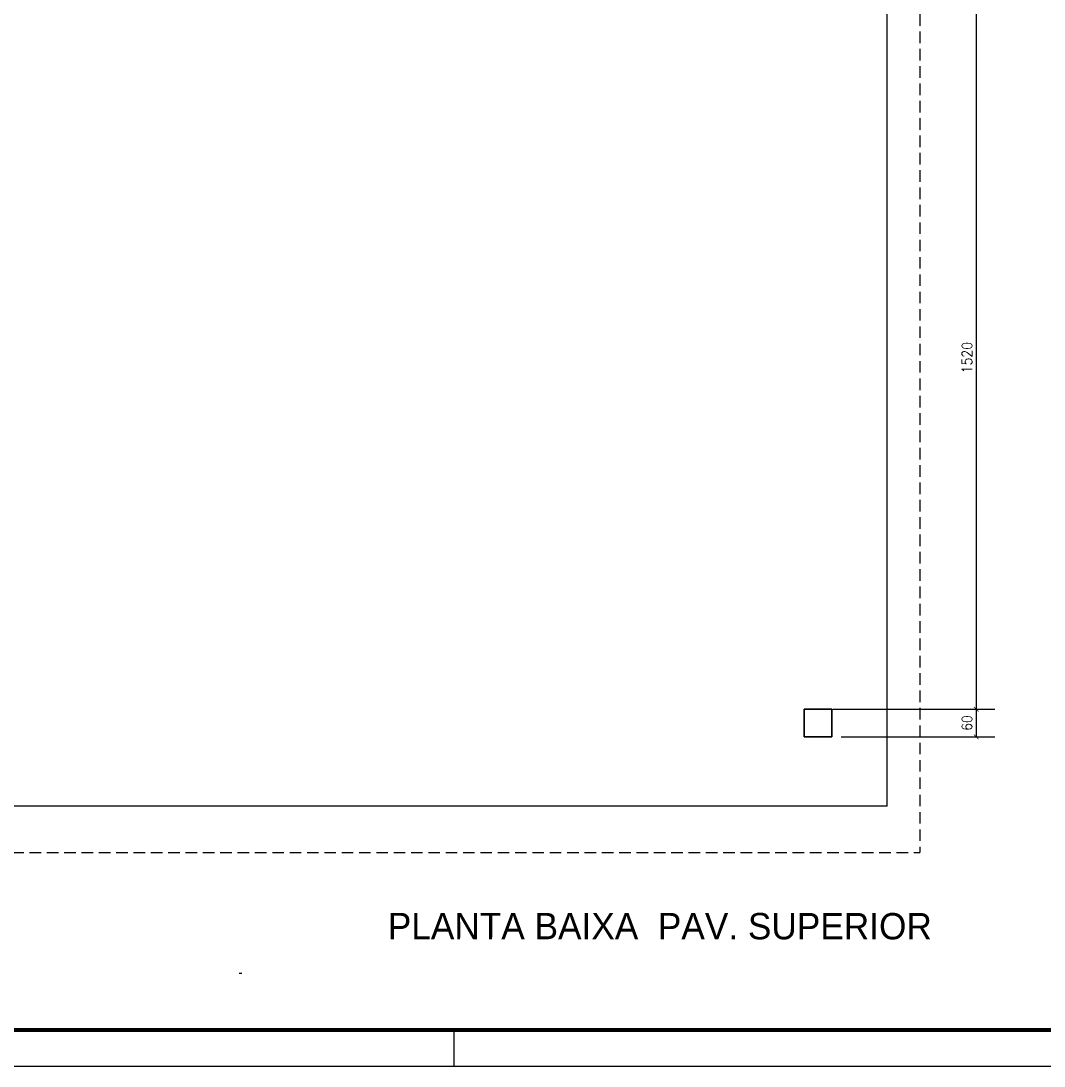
# Model space of a CAD drawing. Extents: x -81 to 244, y 231 to 317.
# Drawn here: x 199.77 to 221.9, y 231.25 to 253.85 of the extents above; entities that cross this region are included whole.
import ezdxf

# ---------------------------------------------------------------- set-up
doc = ezdxf.new("R2010")
doc.units = 0
doc.header["$MEASUREMENT"] = 0
doc.header["$PDMODE"] = 3
doc.linetypes.add('HIDDEN', pattern=[0.375, 0.25, -0.125])
doc.layers.get('0').update_dxf_attribs({"linetype": 'CONTINUOUS'})
doc.layers.get('DEFPOINTS').update_dxf_attribs({"linetype": 'CONTINUOUS'})
for name, color, linetype in [('ADI', 9, 'CONTINUOUS'), ('CAR', 5, 'CONTINUOUS'), ('CORTE03', 41, 'CONTINUOUS'), ('DIM', 1, 'CONTINUOUS'), ('EST', 6, 'CONTINUOUS'), ('PBX', 7, 'CONTINUOUS'), ('PISO2', 8, 'CONTINUOUS'), ('TEXTO01', 3, 'CONTINUOUS'), ('VIDRO', 250, 'CONTINUOUS')]:
    doc.layers.add(name, color=color, linetype=linetype)
doc.styles.add('ARQ', font='romans', dxfattribs={"width": 0.9})
doc.styles.add('STYLUS', font='stylu.ttf')
doc.dimstyles.get("Standard").update_dxf_attribs({"dimtxt": 0.5, "dimasz": 0.18, "dimexe": 0.18, "dimexo": 0.0625, "dimgap": 0.09, "dimtad": 0, "dimtoh": 1, "dimzin": 0, "dimdsep": 46, "dimtxsty": 'ARQ', "dimcen": 0.09, "dimadec": 0, "dimazin": 0, "dimtfac": 1, "dimtofl": 0, "dimtmove": 2, "dimatfit": 3, "dimfxl": 0, "dimtolj": 1, "dimarcsym": 0})

# ---------------------------------------------------------------- blocks, each defined once
blk = doc.blocks.new('_ARCHTICK')
at = {"color": 0, "linetype": 'ByBlock', "const_width": 0.15}
blk.add_lwpolyline([(-0.5, -0.5), (0.5, 0.5)], dxfattribs=at)
blk = doc.blocks.new('*D390')
at = {"layer": 'DEFPOINTS', "color": 0}
for p in [(217.3089228815271, 238.970469505456), (217.3089228790114, 238.3704695053894), (220.4322847110092, 238.3704695053894)]:
    blk.add_point(p, dxfattribs=at)
at = {"layer": 'DIM', "color": 1, "lineweight": -2}
for p, q in [((220.4322847110092, 238.970469505456), (220.4322847110092, 238.3704695053894)), ((217.5089228790114, 238.3704695053894), (220.8322847110092, 238.3704695053894))]:
    blk.add_line(p, q, dxfattribs=at)
at = {"layer": 'DIM', "color": 1, "lineweight": -2, "xscale": 0.1, "yscale": 0.1, "zscale": 0.1}
for p, rotation in [((220.4322847110092, 238.970469505456), 90), ((220.4322847110092, 238.3704695053894), 270)]:
    blk.add_blockref('_ARCHTICK', p, dxfattribs=dict(at, rotation=rotation))
at = {"layer": 'DIM', "color": 2, "insert": (220.2312728844651, 238.6704695054227), "char_height": 0.22, "attachment_point": 5, "rotation": 90, "style": 'ARQ'}
blk.add_mtext('\\A1;60', dxfattribs=at)
blk = doc.blocks.new('*D444')
at = {"layer": 'DEFPOINTS', "color": 0}
for p in [(216.8589228790892, 254.1704695054307), (217.1332325129476, 238.970469505996), (220.4322847110092, 238.970469505996)]:
    blk.add_point(p, dxfattribs=at)
at = {"layer": 'DIM', "color": 1, "lineweight": -2}
for p, q in [((220.4322847110092, 254.1704695054307), (220.4322847110092, 238.970469505996)), ((217.3332325129476, 238.970469505996), (220.8322847110092, 238.970469505996))]:
    blk.add_line(p, q, dxfattribs=at)
at = {"layer": 'DIM', "color": 1, "lineweight": -2, "xscale": 0.1, "yscale": 0.1, "zscale": 0.1}
for p, rotation in [((220.4322847110092, 254.1704695054307), 90), ((220.4322847110092, 238.970469505996), 270)]:
    blk.add_blockref('_ARCHTICK', p, dxfattribs=dict(at, rotation=rotation))
at = {"layer": 'DIM', "color": 2, "insert": (220.2312728844651, 246.5704695057134), "char_height": 0.22, "attachment_point": 5, "rotation": 90, "style": 'ARQ'}
blk.add_mtext('\\A1;1520', dxfattribs=at)

msp = doc.modelspace()

# ---------------------------------------------------------------- linework, layer by layer
at = {"layer": 'ADI', "color": 5}
msp.add_line((124.5687390468933, 231.2529964779993), (244.0283689849261, 231.2529964779992), dxfattribs=at)
at = {"layer": 'CAR', "color": 2}
msp.add_line((209.1364223571041, 232.0320250002432), (209.1364223571041, 231.2529964779993), dxfattribs=at)
at = {"layer": 'CORTE03'}
msp.add_line((204.5519880477742, 233.2536906184207), (204.4889880494264, 233.2536722924636), dxfattribs=at)
at = {"layer": 'EST', "color": 6, "linetype": 'Continuous'}
for p, q in [((217.30892287929, 238.9704695061871), (216.7089228784919, 238.9704695055343)), ((216.7089228784919, 238.9704695055343), (216.7089228796109, 238.3704695065988)), ((216.7089228819384, 238.3704695071739), (216.7089228807293, 238.9704695051774)), ((216.7089228807293, 238.9704695051774), (217.3089228815271, 238.970469505456)), ((217.3089228790114, 238.3704695053894), (217.30892287929, 238.9704695061871)), ((217.3089228815271, 238.970469505456), (217.3089228808746, 238.3704695037266)), ((216.7089228796109, 238.3704695065988), (217.3089228790114, 238.3704695053894)), ((217.3089228808746, 238.3704695037266), (216.7089228819384, 238.3704695071739))]:
    msp.add_line(p, q, dxfattribs=at)
at = {"layer": 'PBX', "color": 2, "linetype": 'HIDDEN'}
for p in [(219.2089226580499, 300.8704697387133), (151.2089228795153, 235.8704695046272)]:
    msp.add_line(p, (219.2089228778072, 235.8704697369638), dxfattribs=at)
at = {"layer": 'PISO2'}
for q in [(218.5089228797398, 299.9204695047242), (152.5089228801559, 236.8704695060872)]:
    msp.add_line((218.5089228799113, 236.8704695047005), q, dxfattribs=at)
at = {"layer": 'VIDRO', "const_width": 0.085}
msp.add_lwpolyline([(125.3477675691373, 232.0320250002434), (242.9634956811884, 232.0320250002431)], dxfattribs=at)

# ---------------------------------------------------------------- texts
at = {"layer": 'TEXTO01', "ltscale": 0.25, "style": 'STYLUS'}
msp.add_text('PLANTA BAIXA  PAV. SUPERIOR', height=0.5695312500000002, rotation=359.9833333333339, dxfattribs=at).set_placement((207.705897503613, 233.996401397937))

# ---------------------------------------------------------------- dimensions: what is measured, and where the dimension line sits
at = {"layer": 'DIM'}
for base, p1, p2, picture, middle in [((220.4322847110092, 238.970469505996), (216.8589228790892, 254.1704695054307), (217.1332325129476, 238.970469505996), '*D444', (220.2312728844651, 246.5704695057134)), ((220.4322847110092, 238.3704695053894), (217.3089228815271, 238.970469505456), (217.3089228790114, 238.3704695053894), '*D390', (220.2312728844651, 238.6704695054227))]:
    dim = msp.add_linear_dim(base=base, p1=p1, p2=p2, angle=90, dimstyle='Standard', override={"dimtxt": 0.22, "dimasz": 0.1, "dimexe": 0.4, "dimexo": 0.2, "dimtad": 1, "dimtoh": 0, "dimdec": 0, "dimlfac": 100, "dimzin": 8, "dimblk1": 'ARCHTICK', "dimblk2": 'ARCHTICK', "dimsah": 1, "dimcen": 0.02, "dimse1": 1, "dimclrd": 1, "dimclre": 1, "dimclrt": 2, "dimtdec": 0, "dimtix": 1, "dimtmove": 0}, dxfattribs=at)
    dim.commit()
    dim.dimension.update_dxf_attribs({"geometry": picture, "text_midpoint": middle})

doc.saveas('drawing.dxf')
